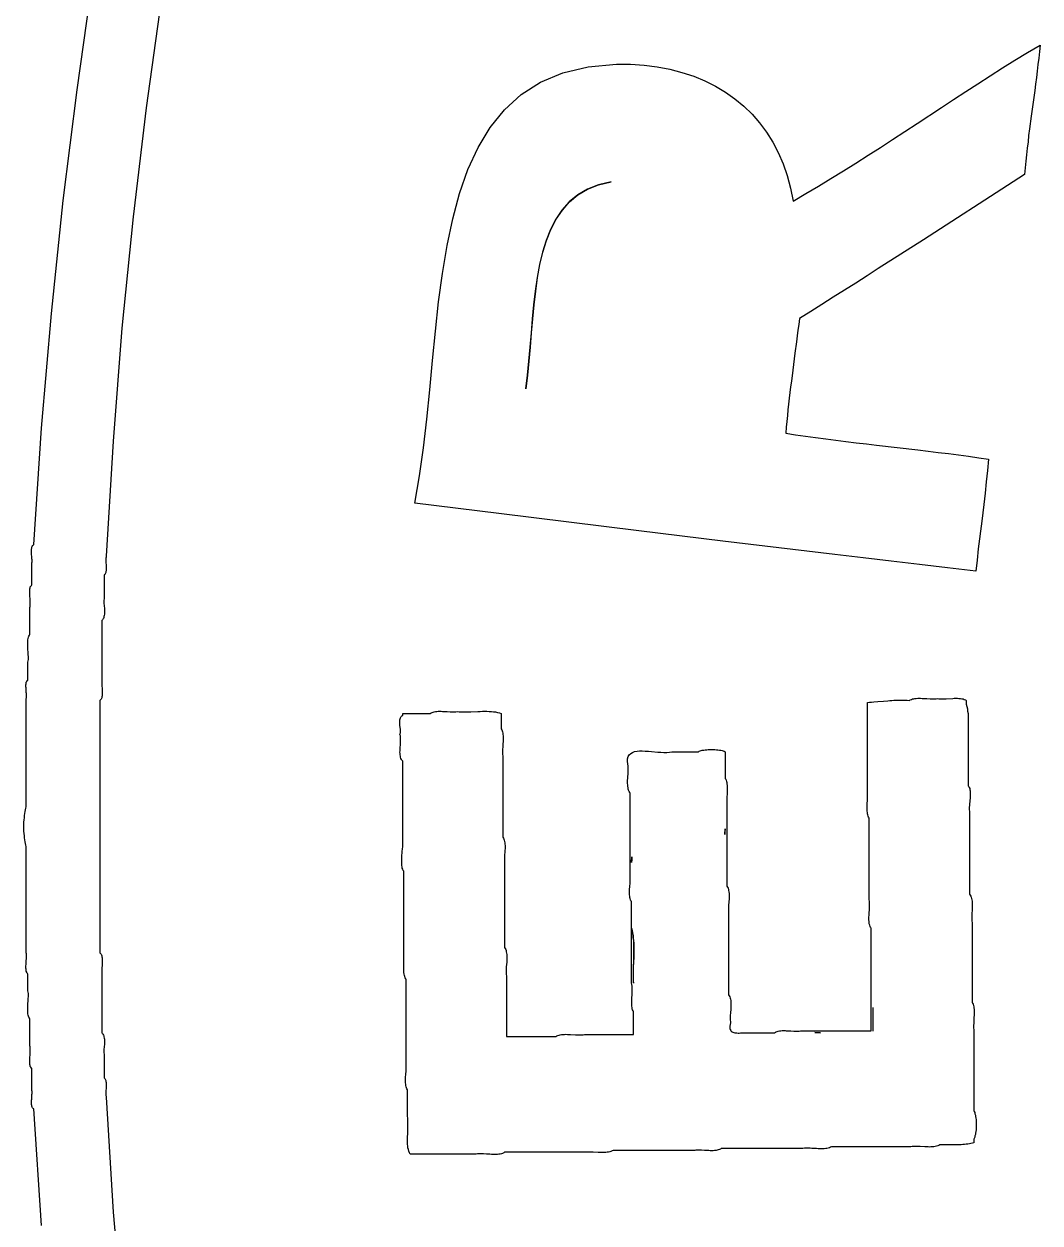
# Model space of a CAD drawing. Header units: metres. Extents: x -185 to 1201, y -340 to 309.
# Drawn here: x 855.96 to 860.78, y 65.14 to 70.84 of the extents above; entities that cross this region are included whole.
import ezdxf

# ---------------------------------------------------------------- set-up
doc = ezdxf.new("R2010")
doc.units = ezdxf.units.M

msp = doc.modelspace()

# ---------------------------------------------------------------- linework, layer by layer
for p, q in [((856.209, 70.5271), (856.283, 71.0457)), ((856.609, 70.952), (856.537, 70.4416)), ((860.664, 70.667), (860.723, 70.7034)), ((860.723, 70.7034), (860.783, 70.7394)), ((860.78, 70.7081), (860.777, 70.677)), ((860.783, 70.7394), (860.78, 70.7081)), ((858.516, 70.6076), (858.636, 70.6364)), ((858.636, 70.6364), (858.772, 70.6484)), ((858.772, 70.6484), (858.838, 70.6478)), ((858.838, 70.6478), (858.903, 70.6435)), ((858.903, 70.6435), (858.965, 70.6357)), ((858.965, 70.6357), (859.025, 70.6243)), ((860.547, 70.593), (860.605, 70.6302)), ((860.605, 70.6302), (860.664, 70.667)), ((860.773, 70.6461), (860.769, 70.6152)), ((860.777, 70.677), (860.773, 70.6461)), ((858.411, 70.5631), (858.516, 70.6076)), ((859.025, 70.6243), (859.082, 70.6094)), ((859.082, 70.6094), (859.138, 70.5911)), ((859.138, 70.5911), (859.191, 70.5693)), ((859.191, 70.5693), (859.241, 70.5442)), ((860.488, 70.5557), (860.547, 70.593)), ((860.766, 70.5845), (860.762, 70.5539)), ((860.769, 70.6152), (860.766, 70.5845)), ((856.143, 70.0001), (856.209, 70.5271)), ((858.319, 70.5042), (858.411, 70.5631)), ((859.241, 70.5442), (859.289, 70.5158)), ((859.289, 70.5158), (859.334, 70.4841)), ((860.372, 70.4803), (860.43, 70.5181)), ((860.43, 70.5181), (860.488, 70.5557)), ((860.758, 70.5234), (860.741, 70.4016)), ((860.762, 70.5539), (860.758, 70.5234)), ((858.24, 70.4319), (858.319, 70.5042)), ((859.334, 70.4841), (859.376, 70.4492)), ((860.315, 70.4424), (860.372, 70.4803)), ((856.537, 70.4416), (856.475, 69.9225)), ((858.172, 70.3477), (858.24, 70.4319)), ((859.376, 70.4492), (859.415, 70.4111)), ((859.415, 70.4111), (859.451, 70.3699)), ((860.199, 70.3665), (860.315, 70.4424)), ((860.741, 70.4016), (860.733, 70.3406)), ((858.115, 70.2525), (858.172, 70.3477)), ((859.451, 70.3699), (859.484, 70.3257)), ((860.141, 70.3286), (860.199, 70.3665)), ((859.484, 70.3257), (859.514, 70.2784)), ((860.025, 70.2532), (860.083, 70.2908)), ((860.083, 70.2908), (860.141, 70.3286)), ((860.729, 70.3101), (860.726, 70.2795)), ((860.733, 70.3406), (860.729, 70.3101)), ((858.066, 70.1476), (858.115, 70.2525)), ((859.514, 70.2784), (859.54, 70.2281)), ((859.54, 70.2281), (859.563, 70.1749)), ((859.967, 70.2157), (860.025, 70.2532)), ((860.722, 70.2488), (860.719, 70.2179)), ((860.726, 70.2795), (860.722, 70.2488)), ((859.563, 70.1749), (859.582, 70.1188)), ((859.85, 70.1416), (859.908, 70.1785)), ((859.908, 70.1785), (859.967, 70.2157)), ((860.715, 70.187), (860.712, 70.1559)), ((860.719, 70.2179), (860.715, 70.187)), ((858.026, 70.0341), (858.066, 70.1476)), ((859.582, 70.1188), (859.598, 70.0599)), ((859.79, 70.1051), (859.85, 70.1416)), ((860.709, 70.1246), (860.656, 70.0902)), ((860.712, 70.1559), (860.709, 70.1246)), ((858.686, 70.0754), (858.633, 70.0546)), ((858.634, 70.0546), (858.686, 70.0754)), ((858.686, 70.0754), (858.746, 70.0892)), ((858.746, 70.0892), (858.686, 70.0754)), ((859.598, 70.0599), (859.61, 69.9981)), ((859.671, 70.0333), (859.731, 70.0689)), ((859.731, 70.0689), (859.79, 70.1051)), ((860.656, 70.0902), (860.229, 69.8146)), ((856.087, 69.4644), (856.143, 70.0001)), ((857.994, 69.9134), (858.026, 70.0341)), ((858.587, 70.0274), (858.547, 69.9941)), ((858.548, 69.9941), (858.588, 70.0274)), ((858.633, 70.0546), (858.587, 70.0274)), ((858.588, 70.0274), (858.634, 70.0546)), ((859.61, 69.9981), (859.671, 70.0333)), ((858.513, 69.9554), (858.483, 69.9116)), ((858.484, 69.9116), (858.514, 69.9554)), ((858.547, 69.9941), (858.513, 69.9554)), ((858.514, 69.9554), (858.548, 69.9941)), ((856.475, 69.9225), (856.422, 69.3945)), ((857.967, 69.7864), (857.994, 69.9134)), ((858.483, 69.9116), (858.458, 69.8633)), ((858.459, 69.8633), (858.484, 69.9116)), ((858.458, 69.8633), (858.438, 69.8109)), ((858.439, 69.8109), (858.459, 69.8633)), ((857.945, 69.6546), (857.967, 69.7864)), ((858.438, 69.8109), (858.42, 69.755)), ((858.421, 69.755), (858.439, 69.8109)), ((860.229, 69.8146), (860.122, 69.7458)), ((858.42, 69.755), (858.406, 69.696)), ((858.407, 69.696), (858.421, 69.755)), ((860.122, 69.7458), (860.015, 69.6772)), ((858.406, 69.696), (858.395, 69.6343)), ((858.396, 69.6343), (858.407, 69.696)), ((860.015, 69.6772), (859.962, 69.643)), ((857.926, 69.5189), (857.945, 69.6546)), ((858.395, 69.6343), (858.386, 69.5706)), ((858.387, 69.5706), (858.396, 69.6343)), ((859.908, 69.6088), (859.855, 69.5748)), ((859.962, 69.643), (859.908, 69.6088)), ((858.386, 69.5706), (858.378, 69.5053)), ((858.379, 69.5053), (858.387, 69.5706)), ((859.855, 69.5748), (859.801, 69.5409)), ((857.911, 69.3807), (857.926, 69.5189)), ((858.372, 69.4388), (858.379, 69.5053)), ((858.378, 69.5053), (858.372, 69.4388)), ((859.747, 69.507), (859.694, 69.4733)), ((859.801, 69.5409), (859.747, 69.507)), ((856.04, 68.9199), (856.087, 69.4644)), ((858.372, 69.4388), (858.366, 69.3716)), ((858.367, 69.3716), (858.372, 69.4388)), ((859.64, 69.4397), (859.637, 69.412)), ((859.694, 69.4733), (859.64, 69.4397)), ((856.422, 69.3945), (856.38, 68.8573)), ((857.897, 69.2411), (857.911, 69.3807)), ((859.633, 69.3846), (859.63, 69.3572)), ((859.637, 69.412), (859.633, 69.3846)), ((858.361, 69.3043), (858.367, 69.3716)), ((858.366, 69.3716), (858.361, 69.3043)), ((859.627, 69.3301), (859.619, 69.2761)), ((859.63, 69.3572), (859.627, 69.3301)), ((858.355, 69.2373), (858.361, 69.3043)), ((858.361, 69.3043), (858.355, 69.2373)), ((859.619, 69.2761), (859.609, 69.1956)), ((857.884, 69.1013), (857.897, 69.2411)), ((858.349, 69.1711), (858.355, 69.2373)), ((858.355, 69.2373), (858.349, 69.1711)), ((858.349, 69.1711), (858.341, 69.1062)), ((858.341, 69.1062), (858.349, 69.1711)), ((859.609, 69.1956), (859.602, 69.1419)), ((857.87, 68.9624), (857.884, 69.1013)), ((859.598, 69.1151), (859.595, 69.0881)), ((859.602, 69.1419), (859.598, 69.1151)), ((859.588, 69.0339), (859.585, 69.0066)), ((859.592, 69.0611), (859.588, 69.0339)), ((859.595, 69.0881), (859.592, 69.0611)), ((859.583, 68.9792), (859.58, 68.9515)), ((859.585, 69.0066), (859.583, 68.9792)), ((856.003, 68.3665), (856.04, 68.9199)), ((857.854, 68.8258), (857.87, 68.9624)), ((859.578, 68.9237), (859.575, 68.8956)), ((859.58, 68.9515), (859.578, 68.9237)), ((859.575, 68.8956), (859.622, 68.8883)), ((859.622, 68.8883), (859.669, 68.8813)), ((859.669, 68.8813), (859.717, 68.8746)), ((859.717, 68.8746), (859.765, 68.8682)), ((859.765, 68.8682), (859.813, 68.862)), ((859.813, 68.862), (859.861, 68.856)), ((856.38, 68.8573), (856.347, 68.3108)), ((857.836, 68.6924), (857.854, 68.8258)), ((859.861, 68.856), (859.91, 68.8501)), ((859.91, 68.8501), (859.959, 68.8443)), ((859.959, 68.8443), (860.007, 68.8386)), ((860.007, 68.8386), (860.203, 68.8161)), ((860.203, 68.8161), (860.251, 68.8103)), ((860.251, 68.8103), (860.3, 68.8045)), ((860.3, 68.8045), (860.348, 68.7984)), ((860.348, 68.7984), (860.396, 68.7922)), ((860.396, 68.7922), (860.444, 68.7858)), ((860.444, 68.7858), (860.492, 68.7791)), ((860.492, 68.7791), (860.539, 68.7722)), ((860.539, 68.7722), (860.534, 68.7178)), ((857.814, 68.5637), (857.836, 68.6924)), ((860.534, 68.7178), (860.528, 68.6639)), ((860.528, 68.6639), (860.522, 68.6103)), ((860.522, 68.6103), (860.516, 68.5571)), ((858.213, 68.5145), (857.814, 68.5637)), ((860.516, 68.5571), (860.506, 68.4777)), ((858.878, 68.4323), (858.213, 68.5145)), ((860.506, 68.4777), (860.49, 68.3458)), ((859.276, 68.3833), (858.878, 68.4323)), ((855.993, 68.3455), (855.994, 68.3499)), ((855.994, 68.3499), (855.995, 68.3541)), ((855.995, 68.3541), (855.996, 68.3578)), ((855.996, 68.3578), (855.998, 68.3612)), ((855.998, 68.3612), (856, 68.3641)), ((856, 68.3641), (856.003, 68.3665)), ((859.409, 68.3671), (859.276, 68.3833)), ((859.676, 68.3348), (859.409, 68.3671)), ((855.993, 68.3408), (855.993, 68.3455)), ((855.993, 68.3359), (855.993, 68.3408)), ((855.993, 68.3307), (855.993, 68.3359)), ((855.993, 68.3255), (855.993, 68.3307)), ((855.995, 68.304), (855.993, 68.3255)), ((855.995, 68.2988), (855.995, 68.304)), ((855.996, 68.2936), (855.995, 68.2988)), ((855.996, 68.2887), (855.996, 68.2936)), ((856.347, 68.3067), (856.346, 68.3023)), ((856.346, 68.3023), (856.346, 68.2976)), ((856.346, 68.2976), (856.346, 68.2927)), ((856.346, 68.2927), (856.346, 68.2876)), ((856.347, 68.3108), (856.347, 68.3067)), ((859.809, 68.3188), (859.676, 68.3348)), ((859.943, 68.3029), (859.809, 68.3188)), ((860.076, 68.287), (859.943, 68.3029)), ((860.484, 68.293), (860.478, 68.2401)), ((860.49, 68.3458), (860.484, 68.293)), ((855.994, 68.2754), (855.995, 68.2796)), ((855.994, 68.1753), (855.994, 68.2754)), ((855.995, 68.2796), (855.996, 68.284)), ((855.996, 68.284), (855.996, 68.2887)), ((856.346, 68.2379), (856.345, 68.234)), ((856.346, 68.2876), (856.346, 68.2825)), ((856.346, 68.2825), (856.347, 68.2666)), ((856.347, 68.2421), (856.346, 68.2379)), ((856.347, 68.2666), (856.347, 68.2563)), ((856.347, 68.2563), (856.347, 68.2514)), ((856.347, 68.2514), (856.347, 68.2466)), ((856.347, 68.2466), (856.347, 68.2421)), ((860.21, 68.2712), (860.076, 68.287)), ((860.344, 68.2556), (860.21, 68.2712)), ((860.478, 68.2401), (860.344, 68.2556)), ((856.341, 68.2249), (856.338, 68.2228)), ((856.338, 68.2228), (856.338, 68.1136)), ((856.343, 68.2274), (856.341, 68.2249)), ((856.344, 68.2305), (856.343, 68.2274)), ((856.345, 68.234), (856.344, 68.2305)), ((855.984, 68.151), (855.985, 68.1561)), ((855.984, 68.1456), (855.984, 68.151)), ((855.984, 68.1399), (855.984, 68.1456)), ((855.984, 68.134), (855.984, 68.1399)), ((855.984, 68.1279), (855.984, 68.134)), ((855.986, 68.1027), (855.984, 68.1279)), ((855.985, 68.1561), (855.986, 68.1608)), ((855.986, 68.1608), (855.987, 68.1652)), ((855.987, 68.1652), (855.989, 68.1691)), ((855.989, 68.1691), (855.992, 68.1725)), ((855.992, 68.1725), (855.994, 68.1753)), ((855.985, 68.067), (855.986, 68.0724)), ((855.985, 67.9405), (855.985, 68.067)), ((855.986, 68.0964), (855.986, 68.1027)), ((855.987, 68.0901), (855.986, 68.0964)), ((855.986, 68.0724), (855.987, 68.0781)), ((855.987, 68.0841), (855.987, 68.0901)), ((855.987, 68.0781), (855.987, 68.0841)), ((856.338, 68.1082), (856.337, 68.1025)), ((856.337, 68.1025), (856.337, 68.0966)), ((856.337, 68.0966), (856.337, 68.0905)), ((856.337, 68.0905), (856.337, 68.0842)), ((856.337, 68.0842), (856.338, 68.0779)), ((856.338, 68.1136), (856.338, 68.1082)), ((856.338, 68.0779), (856.339, 68.0589)), ((856.33, 68.0081), (856.326, 68.0053)), ((856.332, 68.0115), (856.33, 68.0081)), ((856.334, 68.0154), (856.332, 68.0115)), ((856.336, 68.0198), (856.334, 68.0154)), ((856.337, 68.0245), (856.336, 68.0198)), ((856.338, 68.0296), (856.337, 68.0245)), ((856.339, 68.035), (856.338, 68.0296)), ((856.339, 68.0589), (856.339, 68.0527)), ((856.339, 68.0527), (856.339, 68.0466)), ((856.339, 68.0466), (856.339, 68.0407)), ((856.339, 68.0407), (856.339, 68.035)), ((856.326, 68.0053), (856.326, 67.723)), ((855.975, 67.9014), (855.976, 67.9081)), ((855.975, 67.8945), (855.975, 67.9014)), ((855.975, 67.8873), (855.975, 67.8945)), ((855.976, 67.9146), (855.977, 67.9206)), ((855.976, 67.9081), (855.976, 67.9146)), ((855.977, 67.9206), (855.979, 67.9263)), ((855.979, 67.9263), (855.98, 67.9315)), ((855.98, 67.9315), (855.983, 67.9363)), ((855.983, 67.9363), (855.985, 67.9405)), ((855.976, 67.8799), (855.975, 67.8873)), ((855.976, 67.8725), (855.976, 67.8799)), ((855.977, 67.85), (855.976, 67.8725)), ((855.977, 67.8425), (855.977, 67.85)), ((855.978, 67.8352), (855.977, 67.8425)), ((855.976, 67.8081), (855.977, 67.8145)), ((855.976, 67.723), (855.976, 67.8081)), ((855.977, 67.8145), (855.978, 67.8211)), ((855.978, 67.8281), (855.978, 67.8352)), ((855.978, 67.8211), (855.978, 67.8281)), ((855.974, 67.7214), (855.976, 67.723)), ((856.326, 67.723), (856.326, 67.7185)), ((855.966, 67.7005), (855.967, 67.705)), ((855.966, 67.6957), (855.966, 67.7005)), ((855.966, 67.6907), (855.966, 67.6957)), ((855.967, 67.6855), (855.966, 67.6907)), ((855.967, 67.7092), (855.968, 67.7129)), ((855.967, 67.705), (855.967, 67.7092)), ((855.967, 67.6747), (855.967, 67.6855)), ((855.968, 67.6639), (855.967, 67.6747)), ((855.968, 67.7129), (855.97, 67.7162)), ((855.97, 67.7162), (855.971, 67.7191)), ((855.971, 67.7191), (855.974, 67.7214)), ((856.326, 67.7185), (856.326, 67.7136)), ((856.326, 67.7136), (856.326, 67.7084)), ((856.326, 67.7084), (856.326, 67.703)), ((856.326, 67.703), (856.327, 67.6975)), ((856.327, 67.6975), (856.328, 67.6803)), ((856.328, 67.6803), (856.328, 67.6746)), ((856.328, 67.6746), (856.329, 67.6688)), ((856.329, 67.6688), (856.329, 67.6633)), ((855.969, 67.6586), (855.968, 67.6639)), ((855.968, 67.635), (855.969, 67.6391)), ((855.968, 67.1202), (855.968, 67.635)), ((855.969, 67.6534), (855.969, 67.6586)), ((855.969, 67.6484), (855.969, 67.6534)), ((855.969, 67.6436), (855.969, 67.6484)), ((855.969, 67.6391), (855.969, 67.6436)), ((856.32, 67.6284), (856.317, 67.6259)), ((856.317, 67.6259), (856.317, 67.1202)), ((856.323, 67.6314), (856.32, 67.6284)), ((856.325, 67.6348), (856.323, 67.6314)), ((856.326, 67.6387), (856.325, 67.6348)), ((856.327, 67.643), (856.326, 67.6387)), ((856.328, 67.6477), (856.327, 67.643)), ((856.329, 67.6579), (856.328, 67.6526)), ((856.328, 67.6526), (856.328, 67.6477)), ((856.329, 67.6633), (856.329, 67.6579)), ((859.963, 67.6169), (859.973, 67.6174)), ((859.963, 67.2022), (859.963, 67.6169)), ((859.973, 67.6174), (859.983, 67.6181)), ((859.983, 67.6181), (859.993, 67.6188)), ((859.993, 67.6188), (860.012, 67.6205)), ((860.012, 67.6205), (860.04, 67.6231)), ((860.04, 67.6231), (860.06, 67.6248)), ((860.06, 67.6248), (860.069, 67.6256)), ((860.069, 67.6256), (860.079, 67.6262)), ((860.079, 67.6262), (860.089, 67.6268)), ((860.089, 67.6268), (860.099, 67.6272)), ((860.099, 67.6272), (860.109, 67.6275)), ((860.109, 67.6275), (860.119, 67.6276)), ((860.119, 67.6276), (860.13, 67.6275)), ((860.13, 67.6275), (860.141, 67.6272)), ((860.141, 67.6272), (860.152, 67.6267)), ((860.152, 67.6267), (860.163, 67.6259)), ((860.163, 67.6259), (860.167, 67.6287)), ((860.167, 67.6287), (860.172, 67.631)), ((860.172, 67.631), (860.177, 67.6328)), ((860.177, 67.6328), (860.183, 67.6341)), ((860.183, 67.6341), (860.189, 67.6351)), ((860.189, 67.6351), (860.195, 67.6357)), ((860.195, 67.6357), (860.202, 67.6361)), ((860.202, 67.6361), (860.209, 67.6362)), ((860.209, 67.6362), (860.216, 67.6361)), ((860.216, 67.6361), (860.224, 67.6358)), ((860.224, 67.6358), (860.231, 67.6355)), ((860.231, 67.6355), (860.246, 67.6346)), ((860.246, 67.6346), (860.261, 67.6339)), ((860.261, 67.6339), (860.268, 67.6337)), ((860.268, 67.6337), (860.276, 67.6336)), ((860.276, 67.6336), (860.282, 67.6338)), ((860.282, 67.6338), (860.289, 67.6342)), ((860.289, 67.6342), (860.296, 67.635)), ((860.296, 67.635), (860.302, 67.6342)), ((860.302, 67.6342), (860.308, 67.6338)), ((860.308, 67.6338), (860.315, 67.6336)), ((860.315, 67.6336), (860.323, 67.6337)), ((860.323, 67.6337), (860.33, 67.6339)), ((860.33, 67.6339), (860.338, 67.6342)), ((860.338, 67.6342), (860.369, 67.6358)), ((860.369, 67.6358), (860.376, 67.6361)), ((860.376, 67.6361), (860.384, 67.6362)), ((860.384, 67.6362), (860.391, 67.6361)), ((860.391, 67.6361), (860.398, 67.6357)), ((860.398, 67.6357), (860.405, 67.6351)), ((860.405, 67.6351), (860.412, 67.6341)), ((860.412, 67.6341), (860.418, 67.6328)), ((860.418, 67.6328), (860.423, 67.631)), ((860.423, 67.631), (860.429, 67.6287)), ((860.429, 67.6287), (860.433, 67.6259)), ((860.433, 67.6259), (860.433, 67.6079)), ((860.433, 67.6079), (860.436, 67.5976)), ((857.749, 67.5499), (857.752, 67.5528)), ((857.752, 67.5528), (857.756, 67.5552)), ((857.756, 67.5552), (857.756, 67.5643)), ((857.756, 67.5643), (857.887, 67.5643)), ((857.887, 67.5643), (857.891, 67.567)), ((857.891, 67.567), (857.896, 67.5693)), ((857.896, 67.5693), (857.901, 67.571)), ((857.901, 67.571), (857.906, 67.5724)), ((857.906, 67.5724), (857.912, 67.5734)), ((857.912, 67.5734), (857.918, 67.574)), ((857.918, 67.574), (857.925, 67.5744)), ((857.925, 67.5744), (857.931, 67.5745)), ((857.931, 67.5745), (857.938, 67.5744)), ((857.938, 67.5744), (857.945, 67.5741)), ((857.945, 67.5741), (857.953, 67.5737)), ((857.953, 67.5737), (857.967, 67.5729)), ((857.967, 67.5729), (857.981, 67.5722)), ((857.981, 67.5722), (857.988, 67.572)), ((857.988, 67.572), (857.995, 67.5719)), ((857.995, 67.5719), (858.002, 67.5721)), ((858.002, 67.5721), (858.008, 67.5725)), ((858.008, 67.5725), (858.014, 67.5733)), ((858.014, 67.5733), (858.024, 67.5725)), ((858.024, 67.5725), (858.035, 67.5721)), ((858.035, 67.5721), (858.045, 67.5719)), ((858.045, 67.5719), (858.056, 67.572)), ((858.056, 67.572), (858.067, 67.5722)), ((858.067, 67.5722), (858.079, 67.5725)), ((858.079, 67.5725), (858.112, 67.5738)), ((858.112, 67.5738), (858.124, 67.5741)), ((858.124, 67.5741), (858.135, 67.5744)), ((858.135, 67.5744), (858.146, 67.5745)), ((858.146, 67.5745), (858.156, 67.5744)), ((858.156, 67.5744), (858.167, 67.574)), ((858.167, 67.574), (858.177, 67.5734)), ((858.177, 67.5734), (858.187, 67.5724)), ((858.187, 67.5724), (858.197, 67.5711)), ((858.197, 67.5711), (858.206, 67.5693)), ((858.206, 67.5693), (858.215, 67.567)), ((858.215, 67.567), (858.223, 67.5643)), ((858.223, 67.5643), (858.223, 67.4905)), ((860.436, 67.5976), (860.438, 67.5868)), ((860.438, 67.5868), (860.439, 67.5755)), ((860.439, 67.5755), (860.441, 67.5638)), ((860.441, 67.5638), (860.441, 67.5518)), ((860.441, 67.5518), (860.442, 67.5394)), ((857.743, 67.5342), (857.744, 67.5387)), ((857.743, 67.5295), (857.743, 67.5342)), ((857.743, 67.5246), (857.743, 67.5295)), ((857.743, 67.5195), (857.743, 67.5246)), ((857.743, 67.5142), (857.743, 67.5195)), ((857.743, 67.5089), (857.743, 67.5142)), ((857.745, 67.4875), (857.743, 67.5089)), ((857.744, 67.5387), (857.746, 67.5428)), ((857.746, 67.5428), (857.747, 67.5466)), ((857.747, 67.5466), (857.749, 67.5499)), ((860.442, 67.5394), (860.442, 67.5267)), ((860.442, 67.5267), (860.442, 67.5138)), ((860.442, 67.5138), (860.442, 67.5007)), ((860.442, 67.5007), (860.442, 67.4875)), ((857.743, 67.4642), (857.744, 67.4683)), ((857.745, 67.4578), (857.743, 67.4642)), ((857.744, 67.4683), (857.745, 67.4727)), ((857.745, 67.4824), (857.745, 67.4875)), ((857.745, 67.4774), (857.745, 67.4824)), ((857.745, 67.4727), (857.745, 67.4774)), ((857.745, 67.4512), (857.745, 67.4578)), ((857.746, 67.4444), (857.745, 67.4512)), ((857.746, 67.4373), (857.746, 67.4444)), ((857.746, 67.4302), (857.746, 67.4373)), ((858.223, 67.4905), (858.226, 67.4863)), ((858.226, 67.4863), (858.228, 67.4815)), ((858.228, 67.4815), (858.23, 67.4762)), ((858.23, 67.4762), (858.231, 67.4706)), ((858.231, 67.4706), (858.232, 67.4645)), ((858.232, 67.4645), (858.233, 67.458)), ((858.233, 67.458), (858.233, 67.4513)), ((858.233, 67.4513), (858.233, 67.4443)), ((858.233, 67.4443), (858.233, 67.437)), ((858.233, 67.437), (858.233, 67.4296)), ((860.442, 67.4875), (860.441, 67.4338)), ((857.743, 67.3804), (857.744, 67.3872)), ((857.744, 67.3738), (857.743, 67.3804)), ((857.744, 67.3942), (857.746, 67.423)), ((857.744, 67.3872), (857.744, 67.3942)), ((857.746, 67.423), (857.746, 67.4302)), ((858.231, 67.4068), (858.23, 67.3915)), ((858.23, 67.3915), (858.23, 67.384)), ((858.23, 67.384), (858.23, 67.3766)), ((858.232, 67.4221), (858.231, 67.4068)), ((858.233, 67.4296), (858.232, 67.4221)), ((858.847, 67.3794), (858.857, 67.3829)), ((858.857, 67.3829), (858.869, 67.385)), ((858.869, 67.385), (858.881, 67.3861)), ((858.881, 67.3861), (858.894, 67.3862)), ((858.894, 67.3862), (858.908, 67.3857)), ((858.908, 67.3857), (858.923, 67.3847)), ((858.923, 67.3847), (858.938, 67.3833)), ((858.938, 67.3833), (858.968, 67.3805)), ((858.968, 67.3805), (858.982, 67.3795)), ((859.01, 67.379), (859.023, 67.38)), ((859.023, 67.38), (859.034, 67.3821)), ((859.034, 67.3821), (859.161, 67.3821)), ((859.161, 67.3821), (859.164, 67.3842)), ((859.164, 67.3842), (859.168, 67.386)), ((859.168, 67.386), (859.174, 67.3876)), ((859.174, 67.3876), (859.179, 67.389)), ((859.179, 67.389), (859.186, 67.3902)), ((859.186, 67.3902), (859.192, 67.3911)), ((859.192, 67.3911), (859.2, 67.3919)), ((859.2, 67.3919), (859.207, 67.3924)), ((859.207, 67.3924), (859.215, 67.3927)), ((859.215, 67.3927), (859.223, 67.3928)), ((859.223, 67.3928), (859.231, 67.3927)), ((859.231, 67.3927), (859.238, 67.3924)), ((859.238, 67.3924), (859.246, 67.3919)), ((859.246, 67.3919), (859.253, 67.3911)), ((859.253, 67.3911), (859.26, 67.3902)), ((859.26, 67.3902), (859.267, 67.389)), ((859.267, 67.389), (859.273, 67.3876)), ((859.273, 67.3876), (859.278, 67.386)), ((859.278, 67.386), (859.283, 67.3842)), ((859.283, 67.3842), (859.287, 67.3821)), ((859.287, 67.3821), (859.287, 67.2557)), ((860.441, 67.4338), (860.441, 67.4203)), ((860.441, 67.4203), (860.441, 67.4071)), ((860.441, 67.4071), (860.441, 67.3939)), ((860.441, 67.3939), (860.441, 67.381)), ((860.441, 67.381), (860.442, 67.3682)), ((857.744, 67.3675), (857.744, 67.3738)), ((857.745, 67.3615), (857.744, 67.3675)), ((857.746, 67.3559), (857.745, 67.3615)), ((857.747, 67.3506), (857.746, 67.3559)), ((857.75, 67.3458), (857.747, 67.3506)), ((857.752, 67.3415), (857.75, 67.3458)), ((857.756, 67.3377), (857.752, 67.3415)), ((857.756, 66.9494), (857.756, 67.3377)), ((858.23, 67.3766), (858.23, 67.3694)), ((858.23, 67.3694), (858.231, 67.3625)), ((858.231, 67.3625), (858.231, 67.3558)), ((858.231, 67.3558), (858.231, 66.9765)), ((858.823, 67.3358), (858.824, 67.3487)), ((858.826, 67.314), (858.823, 67.3358)), ((858.824, 67.3487), (858.827, 67.3593)), ((858.827, 67.3593), (858.832, 67.3679)), ((858.832, 67.3679), (858.839, 67.3745)), ((858.839, 67.3745), (858.847, 67.3794)), ((858.982, 67.3795), (858.996, 67.3789)), ((858.996, 67.3789), (859.01, 67.379)), ((860.442, 67.3682), (860.442, 67.3558)), ((860.442, 67.3558), (860.442, 67.2203)), ((858.825, 67.2547), (858.826, 67.2855)), ((858.826, 67.3073), (858.826, 67.314)), ((858.826, 67.3002), (858.826, 67.3073)), ((858.826, 67.2929), (858.826, 67.3002)), ((858.826, 67.2855), (858.826, 67.2929)), ((858.824, 67.247), (858.825, 67.2547)), ((858.824, 67.2395), (858.824, 67.247)), ((858.824, 67.2321), (858.824, 67.2395)), ((858.825, 67.2249), (858.824, 67.2321)), ((858.825, 67.218), (858.825, 67.2249)), ((858.826, 67.2114), (858.825, 67.218)), ((858.827, 67.2052), (858.826, 67.2114)), ((859.287, 67.2557), (859.29, 67.2514)), ((859.29, 67.2514), (859.292, 67.2466)), ((859.292, 67.2466), (859.294, 67.2413)), ((859.294, 67.2413), (859.295, 67.2354)), ((859.295, 67.2354), (859.296, 67.2292)), ((859.296, 67.2292), (859.297, 67.2226)), ((859.297, 67.2226), (859.297, 67.2157)), ((859.297, 67.2157), (859.297, 67.2085)), ((860.442, 67.2203), (860.445, 67.2165)), ((860.445, 67.2165), (860.447, 67.2121)), ((860.447, 67.2121), (860.449, 67.2072)), ((858.829, 67.1994), (858.827, 67.2052)), ((858.831, 67.194), (858.829, 67.1994)), ((858.834, 67.1892), (858.831, 67.194)), ((858.837, 67.1849), (858.834, 67.1892)), ((858.837, 66.8056), (858.837, 67.1849)), ((859.297, 67.1859), (859.295, 67.1627)), ((859.295, 67.1627), (859.295, 67.1552)), ((859.295, 67.1552), (859.295, 67.1477)), ((859.297, 67.2085), (859.297, 67.2011)), ((859.297, 67.2011), (859.297, 67.1859)), ((859.964, 67.1956), (859.963, 67.2022)), ((859.963, 67.1512), (859.964, 67.1665)), ((859.964, 67.1886), (859.964, 67.1956)), ((859.964, 67.1814), (859.964, 67.1886)), ((859.964, 67.174), (859.964, 67.1814)), ((859.964, 67.1665), (859.964, 67.174)), ((860.451, 67.1627), (860.448, 67.1337)), ((860.449, 67.2072), (860.45, 67.2019)), ((860.45, 67.2019), (860.451, 67.1961)), ((860.451, 67.1961), (860.451, 67.19)), ((860.451, 67.19), (860.452, 67.1835)), ((860.452, 67.1835), (860.451, 67.1768)), ((860.451, 67.1768), (860.451, 67.1698)), ((860.451, 67.1698), (860.451, 67.1627)), ((855.961, 67.0887), (855.962, 67.0977)), ((855.962, 67.0977), (855.964, 67.106)), ((855.964, 67.106), (855.966, 67.1135)), ((855.966, 67.1135), (855.968, 67.1202)), ((856.317, 67.1202), (856.318, 67.1202)), ((856.318, 67.1202), (856.318, 66.9321)), ((859.295, 67.1477), (859.295, 67.1404)), ((859.295, 67.1404), (859.295, 67.1333)), ((859.295, 67.1333), (859.295, 67.1266)), ((859.295, 67.1266), (859.296, 67.1202)), ((859.296, 67.1202), (859.296, 66.7439)), ((859.962, 67.1359), (859.963, 67.1512)), ((859.962, 67.1284), (859.962, 67.1359)), ((859.962, 67.121), (859.962, 67.1284)), ((859.962, 67.1138), (859.962, 67.121)), ((859.962, 67.1068), (859.962, 67.1138)), ((859.962, 67.1), (859.962, 67.1068)), ((859.963, 67.0936), (859.962, 67.1)), ((860.448, 67.1265), (860.447, 67.1195)), ((860.447, 67.1195), (860.447, 67.1127)), ((860.447, 67.1127), (860.447, 67.1061)), ((860.447, 67.1061), (860.448, 67.0998)), ((860.448, 67.1337), (860.448, 67.1265)), ((860.448, 67.0998), (860.448, 67.0939)), ((855.957, 67.048), (855.958, 67.0587)), ((855.957, 67.0371), (855.957, 67.048)), ((855.958, 67.0587), (855.959, 67.0691)), ((855.959, 67.0691), (855.96, 67.0792)), ((855.96, 67.0792), (855.961, 67.0887)), ((859.964, 67.0875), (859.963, 67.0936)), ((859.965, 67.0818), (859.964, 67.0875)), ((859.967, 67.0765), (859.965, 67.0818)), ((859.969, 67.0718), (859.967, 67.0765)), ((859.972, 67.0675), (859.969, 67.0718)), ((859.972, 66.6792), (859.972, 67.0675)), ((860.448, 67.0939), (860.448, 66.7055)), ((855.957, 67.0261), (855.957, 67.0371)), ((855.957, 67.0152), (855.957, 67.0261)), ((855.957, 67.0042), (855.957, 67.0152)), ((855.958, 66.9935), (855.957, 67.0042)), ((855.959, 66.9831), (855.958, 66.9935)), ((855.96, 66.9731), (855.959, 66.9831)), ((859.287, 67.0155), (859.286, 67.0021)), ((859.286, 66.9888), (859.287, 67.0155)), ((859.286, 67.0021), (859.286, 66.9888)), ((855.961, 66.9635), (855.96, 66.9731)), ((855.962, 66.9546), (855.961, 66.9635)), ((855.964, 66.9463), (855.962, 66.9546)), ((855.966, 66.9387), (855.964, 66.9463)), ((855.968, 66.9321), (855.966, 66.9387)), ((855.968, 66.4263), (855.968, 66.9321)), ((856.318, 66.9321), (856.317, 66.9321)), ((856.317, 66.9321), (856.317, 66.4263)), ((857.755, 66.9223), (857.756, 66.9295)), ((857.756, 66.9431), (857.756, 66.9494)), ((857.756, 66.9364), (857.756, 66.9431)), ((857.756, 66.9295), (857.756, 66.9364)), ((858.231, 66.9765), (858.234, 66.9721)), ((858.234, 66.9721), (858.236, 66.9672)), ((858.236, 66.9672), (858.238, 66.9618)), ((858.238, 66.9618), (858.24, 66.9559)), ((858.24, 66.9559), (858.241, 66.9497)), ((858.241, 66.9497), (858.241, 66.9431)), ((858.241, 66.9431), (858.242, 66.9362)), ((858.242, 66.9362), (858.242, 66.929)), ((858.242, 66.929), (858.242, 66.9216)), ((857.751, 66.8691), (857.752, 66.8766)), ((857.751, 66.8618), (857.751, 66.8691)), ((857.752, 66.8843), (857.754, 66.9073)), ((857.752, 66.8766), (857.752, 66.8843)), ((857.754, 66.9073), (857.755, 66.9223)), ((858.24, 66.8911), (858.239, 66.8758)), ((858.239, 66.8758), (858.239, 66.8684)), ((858.239, 66.8684), (858.239, 66.8611)), ((858.241, 66.9065), (858.24, 66.8911)), ((858.242, 66.9216), (858.241, 66.9141)), ((858.241, 66.9141), (858.241, 66.9065)), ((858.843, 66.8569), (858.844, 66.8836)), ((858.844, 66.8702), (858.843, 66.8569)), ((858.844, 66.8836), (858.844, 66.8702)), ((857.751, 66.8546), (857.751, 66.8618)), ((857.751, 66.8477), (857.751, 66.8546)), ((857.752, 66.8411), (857.751, 66.8477)), ((857.753, 66.8349), (857.752, 66.8411)), ((857.754, 66.8291), (857.753, 66.8349)), ((857.756, 66.8237), (857.754, 66.8291)), ((857.758, 66.8189), (857.756, 66.8237)), ((857.761, 66.8147), (857.758, 66.8189)), ((857.761, 66.4353), (857.761, 66.8147)), ((858.239, 66.8611), (858.239, 66.8541)), ((858.239, 66.8541), (858.239, 66.8474)), ((858.239, 66.8474), (858.24, 66.841)), ((858.24, 66.841), (858.24, 66.4527)), ((858.834, 66.7389), (858.836, 66.7619)), ((858.836, 66.7619), (858.837, 66.7771)), ((858.837, 66.7988), (858.837, 66.8056)), ((858.837, 66.7918), (858.837, 66.7988)), ((858.837, 66.7845), (858.837, 66.7918)), ((858.837, 66.7771), (858.837, 66.7845)), ((858.833, 66.7314), (858.834, 66.7389)), ((858.833, 66.724), (858.833, 66.7314)), ((858.833, 66.7168), (858.833, 66.724)), ((858.833, 66.7097), (858.833, 66.7168)), ((858.833, 66.703), (858.833, 66.7097)), ((858.834, 66.6965), (858.833, 66.703)), ((858.835, 66.6904), (858.834, 66.6965)), ((859.296, 66.7439), (859.299, 66.7393)), ((859.299, 66.7393), (859.301, 66.7341)), ((859.301, 66.7341), (859.303, 66.7285)), ((859.303, 66.7285), (859.304, 66.7225)), ((859.304, 66.7225), (859.305, 66.7161)), ((859.305, 66.7161), (859.306, 66.7094)), ((859.306, 66.7094), (859.306, 66.7025)), ((859.306, 66.7025), (859.306, 66.6953)), ((860.448, 66.7055), (860.451, 66.7013)), ((860.451, 66.7013), (860.454, 66.6965)), ((860.454, 66.6965), (860.456, 66.6913)), ((858.836, 66.6847), (858.835, 66.6904)), ((858.838, 66.6793), (858.836, 66.6847)), ((858.84, 66.6745), (858.838, 66.6793)), ((858.843, 66.6702), (858.84, 66.6745)), ((858.843, 66.5437), (858.843, 66.6702)), ((859.304, 66.6494), (859.303, 66.6417)), ((859.303, 66.6417), (859.303, 66.6341)), ((859.305, 66.6727), (859.304, 66.6494)), ((859.306, 66.6803), (859.305, 66.6727)), ((859.306, 66.6953), (859.306, 66.6879)), ((859.306, 66.6879), (859.306, 66.6803)), ((859.973, 66.6724), (859.972, 66.6792)), ((859.973, 66.6653), (859.973, 66.6724)), ((859.973, 66.6581), (859.973, 66.6653)), ((859.973, 66.6507), (859.973, 66.6581)), ((859.973, 66.6431), (859.973, 66.6507)), ((859.973, 66.6355), (859.973, 66.6431)), ((860.456, 66.6913), (860.458, 66.6856)), ((860.458, 66.6856), (860.459, 66.6795)), ((860.459, 66.6795), (860.46, 66.6731)), ((860.46, 66.6731), (860.461, 66.6663)), ((860.461, 66.6447), (860.46, 66.6371)), ((860.461, 66.6663), (860.461, 66.6593)), ((860.461, 66.6593), (860.461, 66.6521)), ((860.461, 66.6521), (860.461, 66.6447)), ((859.303, 66.6341), (859.303, 66.6266)), ((859.303, 66.6266), (859.303, 66.6193)), ((859.303, 66.6193), (859.304, 66.6122)), ((859.304, 66.6122), (859.304, 66.6054)), ((859.304, 66.6054), (859.304, 66.2269)), ((859.97, 66.5975), (859.971, 66.605)), ((859.97, 66.5903), (859.97, 66.5975)), ((859.97, 66.5833), (859.97, 66.5903)), ((859.971, 66.5765), (859.97, 66.5833)), ((859.971, 66.6125), (859.973, 66.6355)), ((859.971, 66.605), (859.971, 66.6125)), ((860.46, 66.6371), (860.459, 66.6066)), ((860.459, 66.6066), (860.459, 66.5991)), ((860.459, 66.5991), (860.459, 66.5917)), ((860.459, 66.5917), (860.459, 66.5845)), ((860.459, 66.5845), (860.459, 66.5775)), ((858.843, 66.2826), (858.843, 66.5437)), ((858.843, 66.5437), (858.846, 66.533)), ((858.846, 66.533), (858.843, 66.5437)), ((858.846, 66.533), (858.848, 66.5217)), ((858.848, 66.5217), (858.846, 66.533)), ((859.971, 66.5701), (859.971, 66.5765)), ((859.972, 66.564), (859.971, 66.5701)), ((859.974, 66.5582), (859.972, 66.564)), ((859.976, 66.5529), (859.974, 66.5582)), ((859.978, 66.5481), (859.976, 66.5529)), ((859.981, 66.5437), (859.978, 66.5481)), ((859.981, 66.056), (859.981, 66.5437)), ((860.459, 66.5775), (860.46, 66.5708)), ((860.46, 66.5708), (860.46, 66.1915)), ((858.848, 66.5217), (858.85, 66.51)), ((858.85, 66.51), (858.848, 66.5217)), ((858.85, 66.51), (858.851, 66.4978)), ((858.851, 66.4978), (858.85, 66.51)), ((858.851, 66.4978), (858.852, 66.4854)), ((858.853, 66.4854), (858.851, 66.4978)), ((858.852, 66.4854), (858.853, 66.4725)), ((858.853, 66.4725), (858.853, 66.4854)), ((858.853, 66.4725), (858.853, 66.4594)), ((858.854, 66.4594), (858.853, 66.4725)), ((855.969, 66.4217), (855.968, 66.4263)), ((855.969, 66.4168), (855.969, 66.4217)), ((855.969, 66.4116), (855.969, 66.4168)), ((855.969, 66.4061), (855.969, 66.4116)), ((856.317, 66.4263), (856.32, 66.4239)), ((856.32, 66.4239), (856.323, 66.4208)), ((856.323, 66.4208), (856.325, 66.4173)), ((856.325, 66.4173), (856.326, 66.4133)), ((856.326, 66.4133), (856.327, 66.4088)), ((857.762, 66.429), (857.761, 66.4353)), ((857.762, 66.4222), (857.762, 66.429)), ((857.762, 66.4152), (857.762, 66.4222)), ((857.762, 66.4079), (857.762, 66.4152)), ((858.24, 66.4527), (858.243, 66.4484)), ((858.243, 66.4484), (858.245, 66.4436)), ((858.245, 66.4436), (858.247, 66.4382)), ((858.247, 66.4382), (858.248, 66.4324)), ((858.248, 66.4324), (858.249, 66.4262)), ((858.249, 66.4262), (858.25, 66.4196)), ((858.25, 66.4196), (858.25, 66.4127)), ((858.25, 66.4127), (858.25, 66.4056)), ((858.853, 66.4594), (858.853, 66.4461)), ((858.853, 66.4461), (858.853, 66.4325)), ((858.853, 66.4325), (858.853, 66.4188)), ((858.853, 66.4188), (858.853, 66.405)), ((858.854, 66.4461), (858.854, 66.4594)), ((858.854, 66.4325), (858.854, 66.4461)), ((858.854, 66.4188), (858.854, 66.4325)), ((858.854, 66.405), (858.854, 66.4188)), ((855.966, 66.3651), (855.967, 66.3709)), ((855.966, 66.3595), (855.966, 66.3651)), ((855.966, 66.3541), (855.966, 66.3595)), ((855.967, 66.3768), (855.968, 66.3887)), ((855.967, 66.3709), (855.967, 66.3768)), ((855.968, 66.3887), (855.969, 66.4004)), ((855.969, 66.4004), (855.969, 66.4061)), ((856.327, 66.4088), (856.328, 66.4039)), ((856.328, 66.37), (856.327, 66.3522)), ((856.328, 66.4039), (856.328, 66.3988)), ((856.328, 66.3988), (856.329, 66.3934)), ((856.329, 66.3819), (856.328, 66.376)), ((856.328, 66.376), (856.328, 66.37)), ((856.329, 66.3934), (856.329, 66.3877)), ((856.329, 66.3877), (856.329, 66.3819)), ((857.761, 66.362), (857.762, 66.4004)), ((857.761, 66.3544), (857.761, 66.362)), ((857.762, 66.4004), (857.762, 66.4079)), ((858.25, 66.383), (858.248, 66.36)), ((858.248, 66.36), (858.248, 66.3524)), ((858.25, 66.4056), (858.25, 66.3982)), ((858.25, 66.3982), (858.25, 66.3907)), ((858.25, 66.3907), (858.25, 66.383)), ((858.853, 66.405), (858.851, 66.3633)), ((858.851, 66.3633), (858.851, 66.3494)), ((858.852, 66.3494), (858.853, 66.3911)), ((858.853, 66.3911), (858.854, 66.405)), ((855.967, 66.3489), (855.966, 66.3541)), ((855.967, 66.3441), (855.967, 66.3489)), ((855.968, 66.3396), (855.967, 66.3441)), ((855.97, 66.3355), (855.968, 66.3396)), ((855.971, 66.3319), (855.97, 66.3355)), ((855.974, 66.3288), (855.971, 66.3319)), ((855.976, 66.3262), (855.974, 66.3288)), ((855.976, 66.2472), (855.976, 66.3262)), ((856.327, 66.3522), (856.326, 66.3465)), ((856.326, 66.3465), (856.326, 66.341)), ((856.326, 66.341), (856.326, 66.3358)), ((856.326, 66.3358), (856.326, 66.3308)), ((856.326, 66.3308), (856.326, 66.3262)), ((856.326, 66.3262), (856.326, 66.047)), ((857.762, 66.347), (857.761, 66.3544)), ((857.762, 66.3399), (857.762, 66.347)), ((857.762, 66.3329), (857.762, 66.3399)), ((857.763, 66.3263), (857.762, 66.3329)), ((857.764, 66.3201), (857.763, 66.3263)), ((857.766, 66.3143), (857.764, 66.3201)), ((857.768, 66.309), (857.766, 66.3143)), ((857.77, 66.3041), (857.768, 66.309)), ((857.773, 66.2999), (857.77, 66.3041)), ((857.773, 65.9123), (857.773, 66.2999)), ((858.248, 66.3524), (858.248, 66.345)), ((858.248, 66.345), (858.248, 66.3378)), ((858.248, 66.3378), (858.248, 66.3309)), ((858.248, 66.3309), (858.248, 66.3242)), ((858.248, 66.3242), (858.249, 66.3179)), ((858.249, 66.3179), (858.249, 66.0297)), ((858.851, 66.3494), (858.851, 66.3357)), ((858.851, 66.3357), (858.851, 66.3221)), ((858.851, 66.3221), (858.851, 66.3087)), ((858.851, 66.3087), (858.851, 66.2955)), ((858.852, 66.3357), (858.852, 66.3494)), ((858.852, 66.3221), (858.852, 66.3357)), ((858.852, 66.3087), (858.852, 66.3221)), ((858.852, 66.2955), (858.852, 66.3087)), ((855.977, 66.2404), (855.976, 66.2472)), ((858.844, 66.2762), (858.843, 66.2826)), ((858.845, 66.2694), (858.844, 66.2762)), ((858.845, 66.2624), (858.845, 66.2694)), ((858.846, 66.2551), (858.845, 66.2624)), ((858.846, 66.2477), (858.846, 66.2551)), ((858.846, 66.24), (858.846, 66.2477)), ((858.851, 66.2955), (858.852, 66.2826)), ((858.852, 66.2826), (858.852, 66.2955)), ((855.976, 66.1803), (855.977, 66.2033)), ((855.978, 66.2333), (855.977, 66.2404)), ((855.977, 66.211), (855.978, 66.2186)), ((855.977, 66.2033), (855.977, 66.211)), ((855.978, 66.226), (855.978, 66.2333)), ((855.978, 66.2186), (855.978, 66.226)), ((858.844, 66.2092), (858.845, 66.2323)), ((858.844, 66.2017), (858.844, 66.2092)), ((858.844, 66.1943), (858.844, 66.2017)), ((858.844, 66.1871), (858.844, 66.1943)), ((858.844, 66.1802), (858.844, 66.1871)), ((858.845, 66.2323), (858.846, 66.24)), ((859.304, 66.2269), (859.307, 66.2225)), ((859.307, 66.2225), (859.31, 66.2177)), ((859.31, 66.2177), (859.311, 66.2124)), ((859.311, 66.2124), (859.313, 66.2066)), ((859.313, 66.2066), (859.314, 66.2005)), ((859.314, 66.2005), (859.314, 66.194)), ((859.314, 66.194), (859.315, 66.1873)), ((859.315, 66.1873), (859.315, 66.1803)), ((860.46, 66.1915), (860.462, 66.1873)), ((860.462, 66.1873), (860.465, 66.1824)), ((855.975, 66.1653), (855.976, 66.1727)), ((855.975, 66.158), (855.975, 66.1653)), ((855.975, 66.151), (855.975, 66.158)), ((855.976, 66.1442), (855.975, 66.151)), ((855.976, 66.1727), (855.976, 66.1803)), ((855.976, 66.1378), (855.976, 66.1442)), ((855.977, 66.1317), (855.976, 66.1378)), ((855.979, 66.126), (855.977, 66.1317)), ((858.844, 66.1736), (858.844, 66.1802)), ((858.845, 66.1674), (858.844, 66.1736)), ((858.846, 66.1615), (858.845, 66.1674)), ((858.848, 66.1562), (858.846, 66.1615)), ((858.85, 66.1514), (858.848, 66.1562)), ((858.852, 66.1471), (858.85, 66.1514)), ((858.852, 66.0387), (858.852, 66.1471)), ((859.313, 66.1433), (859.312, 66.1285)), ((859.312, 66.1285), (859.312, 66.1212)), ((859.314, 66.1583), (859.313, 66.1433)), ((859.315, 66.1657), (859.314, 66.1583)), ((859.315, 66.1803), (859.315, 66.1731)), ((859.315, 66.1731), (859.315, 66.1657)), ((859.99, 66.1652), (859.989, 66.1652)), ((859.989, 66.1652), (859.989, 66.056)), ((859.99, 66.056), (859.99, 66.1652)), ((860.465, 66.1824), (860.467, 66.1771)), ((860.467, 66.1771), (860.468, 66.1713)), ((860.468, 66.1713), (860.469, 66.1651)), ((860.469, 66.1651), (860.47, 66.1585)), ((860.47, 66.1294), (860.469, 66.1217)), ((860.47, 66.1585), (860.47, 66.1516)), ((860.47, 66.1516), (860.47, 66.1444)), ((860.47, 66.1444), (860.47, 66.137)), ((860.47, 66.137), (860.47, 66.1294)), ((855.98, 66.1207), (855.979, 66.126)), ((855.983, 66.116), (855.98, 66.1207)), ((855.985, 66.1117), (855.983, 66.116)), ((855.985, 65.9853), (855.985, 66.1117)), ((859.311, 66.0861), (859.31, 66.0788)), ((859.31, 66.0788), (859.31, 66.0724)), ((859.31, 66.0724), (859.31, 66.067)), ((859.313, 66.0944), (859.311, 66.0861)), ((859.312, 66.1212), (859.312, 66.1141)), ((859.312, 66.1141), (859.312, 66.1073)), ((859.312, 66.1073), (859.313, 66.1007)), ((859.313, 66.1007), (859.313, 66.0944)), ((860.468, 66.091), (860.467, 66.0835)), ((860.467, 66.0835), (860.467, 66.0762)), ((860.467, 66.0762), (860.467, 66.0692)), ((860.469, 66.1217), (860.468, 66.0986)), ((860.468, 66.0986), (860.468, 66.091)), ((856.326, 66.047), (856.33, 66.0441)), ((856.33, 66.0441), (856.332, 66.0406)), ((856.332, 66.0406), (856.334, 66.0367)), ((856.334, 66.0367), (856.336, 66.0322)), ((856.336, 66.0322), (856.337, 66.0274)), ((856.337, 66.0274), (856.338, 66.0222)), ((856.338, 66.0222), (856.339, 66.0167)), ((856.339, 66.0167), (856.339, 66.0109)), ((858.249, 66.0297), (858.484, 66.0297)), ((858.484, 66.0297), (858.488, 66.0325)), ((858.488, 66.0325), (858.493, 66.0347)), ((858.493, 66.0347), (858.499, 66.0365)), ((858.499, 66.0365), (858.504, 66.0379)), ((858.504, 66.0379), (858.51, 66.0388)), ((858.51, 66.0388), (858.517, 66.0395)), ((858.517, 66.0395), (858.524, 66.0398)), ((858.524, 66.0398), (858.531, 66.0399)), ((858.531, 66.0399), (858.538, 66.0398)), ((858.538, 66.0398), (858.553, 66.0392)), ((858.553, 66.0392), (858.576, 66.038)), ((858.576, 66.038), (858.583, 66.0376)), ((858.583, 66.0376), (858.591, 66.0374)), ((858.591, 66.0374), (858.598, 66.0374)), ((858.598, 66.0374), (858.606, 66.0376)), ((858.606, 66.0376), (858.613, 66.038)), ((858.613, 66.038), (858.619, 66.0387)), ((858.619, 66.0387), (858.852, 66.0387)), ((859.31, 66.067), (859.312, 66.0623)), ((859.312, 66.0623), (859.314, 66.0583)), ((859.314, 66.0583), (859.316, 66.055)), ((859.316, 66.055), (859.32, 66.0524)), ((859.32, 66.0524), (859.324, 66.0503)), ((859.324, 66.0503), (859.328, 66.0487)), ((859.328, 66.0487), (859.333, 66.0475)), ((859.333, 66.0475), (859.338, 66.0468)), ((859.338, 66.0468), (859.343, 66.0464)), ((859.343, 66.0464), (859.349, 66.0462)), ((859.349, 66.0462), (859.354, 66.0462)), ((859.354, 66.0462), (859.36, 66.0463)), ((859.36, 66.0463), (859.378, 66.0469)), ((859.378, 66.0469), (859.384, 66.047)), ((859.384, 66.047), (859.522, 66.047)), ((859.522, 66.047), (859.526, 66.0499)), ((859.526, 66.0499), (859.53, 66.0522)), ((859.53, 66.0522), (859.535, 66.0541)), ((859.535, 66.0541), (859.54, 66.0555)), ((859.54, 66.0555), (859.546, 66.0565)), ((859.546, 66.0565), (859.552, 66.0571)), ((859.552, 66.0571), (859.558, 66.0575)), ((859.558, 66.0575), (859.565, 66.0576)), ((859.565, 66.0576), (859.572, 66.0574)), ((859.572, 66.0574), (859.578, 66.0572)), ((859.578, 66.0572), (859.585, 66.0568)), ((859.585, 66.0568), (859.6, 66.0558)), ((859.6, 66.0558), (859.614, 66.0551)), ((859.614, 66.0551), (859.62, 66.0548)), ((859.62, 66.0548), (859.627, 66.0547)), ((859.627, 66.0547), (859.633, 66.0549)), ((859.633, 66.0549), (859.639, 66.0553)), ((859.639, 66.0553), (859.645, 66.056)), ((859.645, 66.056), (859.981, 66.056)), ((859.727, 66.0478), (859.713, 66.0481)), ((859.713, 66.0481), (859.741, 66.0474)), ((859.741, 66.0474), (859.727, 66.0478)), ((859.989, 66.056), (859.99, 66.056)), ((860.467, 66.0692), (860.468, 66.0624)), ((860.468, 66.0624), (860.469, 66.056)), ((860.469, 66.056), (860.469, 65.6768)), ((855.986, 65.9799), (855.985, 65.9853)), ((855.987, 65.9742), (855.986, 65.9799)), ((855.986, 65.9559), (855.987, 65.9621)), ((855.986, 65.9432), (855.986, 65.9559)), ((855.987, 65.9682), (855.987, 65.9742)), ((855.987, 65.9621), (855.987, 65.9682)), ((856.339, 65.9927), (856.337, 65.9681)), ((856.337, 65.9681), (856.337, 65.9622)), ((856.337, 65.9622), (856.337, 65.9566)), ((856.337, 65.9566), (856.337, 65.9513)), ((856.339, 66.0109), (856.339, 66.0049)), ((856.339, 66.0049), (856.339, 65.9989)), ((856.339, 65.9989), (856.339, 65.9927)), ((855.984, 65.9243), (855.985, 65.9306)), ((855.984, 65.9183), (855.984, 65.9243)), ((855.984, 65.9124), (855.984, 65.9183)), ((855.984, 65.9067), (855.984, 65.9124)), ((855.984, 65.9013), (855.984, 65.9067)), ((855.985, 65.8962), (855.984, 65.9013)), ((855.985, 65.9306), (855.986, 65.9432)), ((856.337, 65.9513), (856.338, 65.9463)), ((856.338, 65.9463), (856.338, 65.9417)), ((856.338, 65.9417), (856.338, 65.8326)), ((857.773, 65.9059), (857.773, 65.9123)), ((857.773, 65.8992), (857.773, 65.9059)), ((857.773, 65.8922), (857.773, 65.8992)), ((855.986, 65.8915), (855.985, 65.8962)), ((855.987, 65.8871), (855.986, 65.8915)), ((855.989, 65.8832), (855.987, 65.8871)), ((855.992, 65.8798), (855.989, 65.8832)), ((855.994, 65.8769), (855.992, 65.8798)), ((855.994, 65.7768), (855.994, 65.8769)), ((857.769, 65.8389), (857.77, 65.8466)), ((857.77, 65.8466), (857.772, 65.8698)), ((857.772, 65.8698), (857.773, 65.8849)), ((857.773, 65.8849), (857.773, 65.8922)), ((856.338, 65.8326), (856.341, 65.8301)), ((856.341, 65.8301), (856.343, 65.8272)), ((856.343, 65.8272), (856.344, 65.8239)), ((856.344, 65.8239), (856.345, 65.8201)), ((856.345, 65.8201), (856.346, 65.816)), ((856.346, 65.816), (856.347, 65.8116)), ((856.347, 65.7862), (856.346, 65.7701)), ((856.347, 65.8116), (856.347, 65.8068)), ((856.347, 65.8068), (856.347, 65.8019)), ((856.347, 65.8019), (856.347, 65.7968)), ((856.347, 65.7968), (856.347, 65.7915)), ((856.347, 65.7915), (856.347, 65.7862)), ((857.769, 65.8314), (857.769, 65.8389)), ((857.769, 65.824), (857.769, 65.8314)), ((857.769, 65.8168), (857.769, 65.824)), ((857.769, 65.8099), (857.769, 65.8168)), ((857.77, 65.8033), (857.769, 65.8099)), ((857.771, 65.7971), (857.77, 65.8033)), ((857.772, 65.7913), (857.771, 65.7971)), ((857.774, 65.7859), (857.772, 65.7913)), ((857.776, 65.7811), (857.774, 65.7859)), ((855.993, 65.7268), (855.994, 65.7321)), ((855.995, 65.7727), (855.994, 65.7768)), ((855.994, 65.7321), (855.995, 65.7483)), ((855.996, 65.7683), (855.995, 65.7727)), ((855.995, 65.7535), (855.996, 65.7586)), ((855.995, 65.7483), (855.995, 65.7535)), ((855.996, 65.7636), (855.996, 65.7683)), ((855.996, 65.7586), (855.996, 65.7636)), ((856.346, 65.7701), (856.346, 65.7648)), ((856.346, 65.7648), (856.346, 65.7597)), ((856.346, 65.7597), (856.346, 65.7547)), ((856.346, 65.7547), (856.346, 65.75)), ((856.346, 65.75), (856.347, 65.7456)), ((856.347, 65.7456), (856.347, 65.7415)), ((856.347, 65.7415), (856.381, 65.1958)), ((857.779, 65.7768), (857.776, 65.7811)), ((857.779, 65.6504), (857.779, 65.7768)), ((855.993, 65.7215), (855.993, 65.7268)), ((855.993, 65.7164), (855.993, 65.7215)), ((855.993, 65.7115), (855.993, 65.7164)), ((855.993, 65.7068), (855.993, 65.7115)), ((855.994, 65.7023), (855.993, 65.7068)), ((855.995, 65.6982), (855.994, 65.7023)), ((855.996, 65.6945), (855.995, 65.6982)), ((855.998, 65.6911), (855.996, 65.6945)), ((856, 65.6882), (855.998, 65.6911)), ((856.003, 65.6858), (856, 65.6882)), ((856.04, 65.1324), (856.003, 65.6858)), ((860.469, 65.6768), (860.471, 65.6728)), ((860.471, 65.6728), (860.473, 65.668)), ((857.78, 65.6418), (857.779, 65.6504)), ((857.781, 65.633), (857.78, 65.6418)), ((857.781, 65.6238), (857.781, 65.633)), ((857.781, 65.6143), (857.781, 65.6238)), ((857.781, 65.6046), (857.781, 65.6143)), ((860.473, 65.668), (860.474, 65.6625)), ((860.474, 65.6625), (860.476, 65.6563)), ((860.476, 65.6563), (860.477, 65.6495)), ((860.477, 65.6495), (860.478, 65.6423)), ((860.478, 65.6423), (860.479, 65.6347)), ((860.479, 65.6347), (860.479, 65.6268)), ((860.479, 65.6268), (860.48, 65.6187)), ((860.48, 65.6187), (860.48, 65.6104)), ((857.779, 65.5552), (857.78, 65.5651)), ((857.78, 65.5651), (857.781, 65.5849)), ((857.781, 65.5948), (857.781, 65.6046)), ((857.781, 65.5849), (857.781, 65.5948)), ((860.476, 65.5635), (860.474, 65.557)), ((860.477, 65.5706), (860.476, 65.5635)), ((860.478, 65.5781), (860.477, 65.5706)), ((860.479, 65.5859), (860.478, 65.5781)), ((860.48, 65.6022), (860.479, 65.5939)), ((860.479, 65.5939), (860.479, 65.5859)), ((860.48, 65.6104), (860.48, 65.6022)), ((857.779, 65.5454), (857.779, 65.5552)), ((857.779, 65.5359), (857.779, 65.5454)), ((857.779, 65.5265), (857.779, 65.5359)), ((857.779, 65.5174), (857.779, 65.5265)), ((857.78, 65.5086), (857.779, 65.5174)), ((857.781, 65.5002), (857.78, 65.5086)), ((857.783, 65.4922), (857.781, 65.5002)), ((859.783, 65.5009), (859.777, 65.4991)), ((859.788, 65.5032), (859.783, 65.5009)), ((859.793, 65.5059), (859.788, 65.5032)), ((860.169, 65.5059), (859.793, 65.5059)), ((860.176, 65.5067), (860.169, 65.5059)), ((860.183, 65.5071), (860.176, 65.5067)), ((860.19, 65.5073), (860.183, 65.5071)), ((860.197, 65.5072), (860.19, 65.5073)), ((860.205, 65.507), (860.197, 65.5072)), ((860.213, 65.5067), (860.205, 65.507)), ((860.236, 65.5054), (860.213, 65.5067)), ((860.243, 65.5051), (860.236, 65.5054)), ((860.251, 65.5048), (860.243, 65.5051)), ((860.258, 65.5047), (860.251, 65.5048)), ((860.265, 65.5048), (860.258, 65.5047)), ((860.272, 65.5052), (860.265, 65.5048)), ((860.279, 65.5058), (860.272, 65.5052)), ((860.285, 65.5068), (860.279, 65.5058)), ((860.291, 65.5081), (860.285, 65.5068)), ((860.297, 65.5099), (860.291, 65.5081)), ((860.302, 65.5122), (860.297, 65.5099)), ((860.307, 65.515), (860.302, 65.5122)), ((860.349, 65.5146), (860.307, 65.515)), ((860.367, 65.5146), (860.349, 65.5146)), ((860.384, 65.5148), (860.367, 65.5146)), ((860.392, 65.515), (860.384, 65.5148)), ((860.401, 65.5152), (860.392, 65.515)), ((860.409, 65.5156), (860.401, 65.5152)), ((860.417, 65.5161), (860.409, 65.5156)), ((860.425, 65.5167), (860.417, 65.5161)), ((860.433, 65.5175), (860.425, 65.5167)), ((860.44, 65.5184), (860.433, 65.5175)), ((860.448, 65.5195), (860.44, 65.5184)), ((860.455, 65.5208), (860.448, 65.5195)), ((860.462, 65.5223), (860.455, 65.5208)), ((860.469, 65.524), (860.462, 65.5223)), ((860.471, 65.5458), (860.469, 65.5413)), ((860.469, 65.5413), (860.469, 65.524)), ((860.473, 65.551), (860.471, 65.5458)), ((860.474, 65.557), (860.473, 65.551)), ((857.785, 65.4847), (857.783, 65.4922)), ((857.788, 65.4777), (857.785, 65.4847)), ((857.791, 65.4713), (857.788, 65.4777)), ((858.105, 65.4713), (857.791, 65.4713)), ((858.111, 65.4719), (858.105, 65.4713)), ((858.118, 65.4723), (858.111, 65.4719)), ((858.125, 65.4724), (858.118, 65.4723)), ((858.132, 65.4722), (858.125, 65.4724)), ((858.139, 65.472), (858.132, 65.4722)), ((858.154, 65.4711), (858.139, 65.472)), ((858.169, 65.4702), (858.154, 65.4711)), ((858.177, 65.4698), (858.169, 65.4702)), ((858.184, 65.4695), (858.177, 65.4698)), ((858.192, 65.4694), (858.184, 65.4695)), ((858.199, 65.4695), (858.192, 65.4694)), ((858.206, 65.4698), (858.199, 65.4695)), ((858.212, 65.4704), (858.206, 65.4698)), ((858.219, 65.4714), (858.212, 65.4704)), ((858.225, 65.4728), (858.219, 65.4714)), ((858.23, 65.4745), (858.225, 65.4728)), ((858.236, 65.4768), (858.23, 65.4745)), ((858.24, 65.4796), (858.236, 65.4768)), ((858.619, 65.4796), (858.24, 65.4796)), ((858.626, 65.4803), (858.619, 65.4796)), ((858.633, 65.4807), (858.626, 65.4803)), ((858.639, 65.4809), (858.633, 65.4807)), ((858.647, 65.4809), (858.639, 65.4809)), ((858.654, 65.4807), (858.647, 65.4809)), ((858.661, 65.4803), (858.654, 65.4807)), ((858.684, 65.4791), (858.661, 65.4803)), ((858.692, 65.4787), (858.684, 65.4791)), ((858.699, 65.4785), (858.692, 65.4787)), ((858.707, 65.4784), (858.699, 65.4785)), ((858.714, 65.4785), (858.707, 65.4784)), ((858.721, 65.4788), (858.714, 65.4785)), ((858.727, 65.4795), (858.721, 65.4788)), ((858.734, 65.4805), (858.727, 65.4795)), ((858.74, 65.4818), (858.734, 65.4805)), ((858.745, 65.4836), (858.74, 65.4818)), ((858.75, 65.4858), (858.745, 65.4836)), ((858.755, 65.4886), (858.75, 65.4858)), ((859.143, 65.4886), (858.755, 65.4886)), ((859.148, 65.4893), (859.143, 65.4886)), ((859.155, 65.4897), (859.148, 65.4893)), ((859.161, 65.4899), (859.155, 65.4897)), ((859.168, 65.4899), (859.161, 65.4899)), ((859.175, 65.4896), (859.168, 65.4899)), ((859.189, 65.4888), (859.175, 65.4896)), ((859.203, 65.4879), (859.189, 65.4888)), ((859.21, 65.4875), (859.203, 65.4879)), ((859.217, 65.4872), (859.21, 65.4875)), ((859.224, 65.4871), (859.217, 65.4872)), ((859.231, 65.4872), (859.224, 65.4871)), ((859.237, 65.4875), (859.231, 65.4872)), ((859.244, 65.4882), (859.237, 65.4875)), ((859.249, 65.4892), (859.244, 65.4882)), ((859.255, 65.4906), (859.249, 65.4892)), ((859.26, 65.4924), (859.255, 65.4906)), ((859.265, 65.4948), (859.26, 65.4924)), ((859.269, 65.4976), (859.265, 65.4948)), ((859.657, 65.4976), (859.269, 65.4976)), ((859.664, 65.4984), (859.657, 65.4976)), ((859.67, 65.4988), (859.664, 65.4984)), ((859.677, 65.4989), (859.67, 65.4988)), ((859.684, 65.4989), (859.677, 65.4989)), ((859.692, 65.4986), (859.684, 65.4989)), ((859.699, 65.4982), (859.692, 65.4986)), ((859.722, 65.4968), (859.699, 65.4982)), ((859.73, 65.4964), (859.722, 65.4968)), ((859.737, 65.4961), (859.73, 65.4964)), ((859.744, 65.496), (859.737, 65.4961)), ((859.751, 65.496), (859.744, 65.496)), ((859.758, 65.4963), (859.751, 65.496)), ((859.765, 65.4969), (859.758, 65.4963)), ((859.771, 65.4978), (859.765, 65.4969)), ((859.777, 65.4991), (859.771, 65.4978)), ((856.381, 65.1958), (856.425, 64.6593))]:
    msp.add_line(p, q)

doc.saveas('drawing.dxf')
